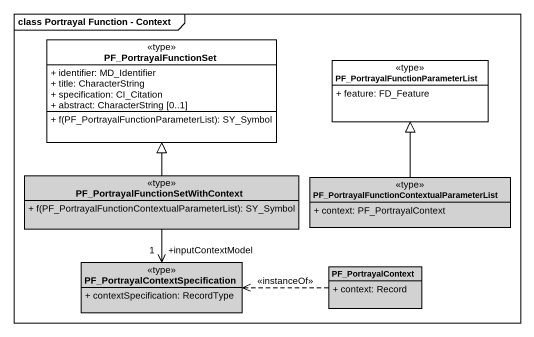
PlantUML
@startuml
mainframe class Portrayal Function - Context
hide circle
hide empty members
skinparam classAttributeIconSize 0
class PF_PortrayalFunctionSet <<type>> #FFFFFF {
  + identifier: MD_Identifier
  + title: CharacterString
  + specification: CI_Citation
  + abstract: CharacterString [0..1]
  + f(PF_PortrayalFunctionParameterList): SY_Symbol
}
class "PF_PortrayalFunctionParameterList" as PF_PortrayalFunctionParamete <<type>> #FFFFFF {
  + feature: FD_Feature
}
class "PF_PortrayalFunctionSetWithContext" as PF_PortrayalFunctionSetWithC <<type>> #D2D2D2 {
  + f(PF_PortrayalFunctionContextualParameterList): SY_Symbol
}
class "PF_PortrayalFunctionContextualParameterList" as PF_PortrayalFunctionContextu <<type>> #D2D2D2 {
  + context: PF_PortrayalContext
}
class "PF_PortrayalContextSpecification" as PF_PortrayalContextSpecifica <<type>> #D2D2D2 {
  + contextSpecification: RecordType
}
class PF_PortrayalContext #D2D2D2 {
  + context: Record
}
PF_PortrayalFunctionSetWithC -up-|> PF_PortrayalFunctionSet
PF_PortrayalFunctionSetWithC --> "+inputContextModel\n1" PF_PortrayalContextSpecifica
PF_PortrayalFunctionContextu -up-|> PF_PortrayalFunctionParamete
PF_PortrayalContext .left.> PF_PortrayalContextSpecifica : <<instanceOf>>
@enduml
